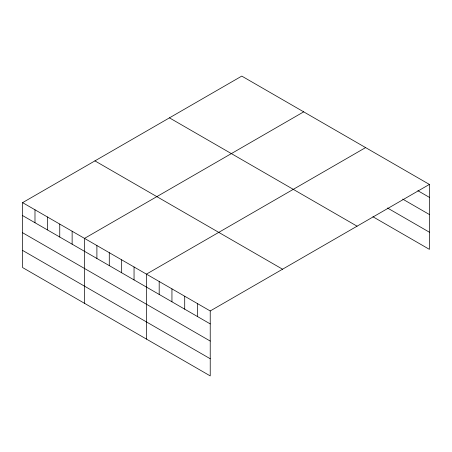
<?xml version="1.0" encoding="UTF-8"?>
<svg xmlns="http://www.w3.org/2000/svg" width="452" height="452" viewBox="0 0 452 452"><rect width="100%" height="100%" fill="white"/><g stroke="black" fill="none" stroke-linecap="round" stroke-linejoin="round"><path stroke-width="0.68" d="M22.6 202.643L210.225 310.965L210.225 375.9L22.6 267.573L22.6 202.643L241.775 76.1L429.4 184.427L429.4 249.357L372.9 216.74M303.693 111.847L84.518 238.385L84.518 303.32M365.606 147.595L146.431 274.132L146.431 339.068M210.225 310.965L429.4 184.427M417.857 190.699L429.4 197.366M402.67 199.089L429.4 214.525M387.477 207.999L429.4 232.204M169.449 117.859L357.074 226.181M94.926 160.884L282.551 269.206M22.6 215.581L210.225 323.903M22.6 232.74L210.225 341.062M22.6 250.419L210.225 358.741M197.467 303.597L197.467 316.541M184.71 296.235L184.71 309.174M171.946 288.868L171.946 301.806M159.189 281.5L159.189 294.438M134.046 266.985L134.046 279.924M121.667 259.838L121.667 272.776M109.282 252.685L109.282 265.629M96.897 245.538L96.897 258.476M72.134 231.238L72.134 244.176M59.749 224.09L59.749 237.029M47.364 216.937L47.364 229.882M34.985 209.79L34.985 222.729"/></g></svg>
